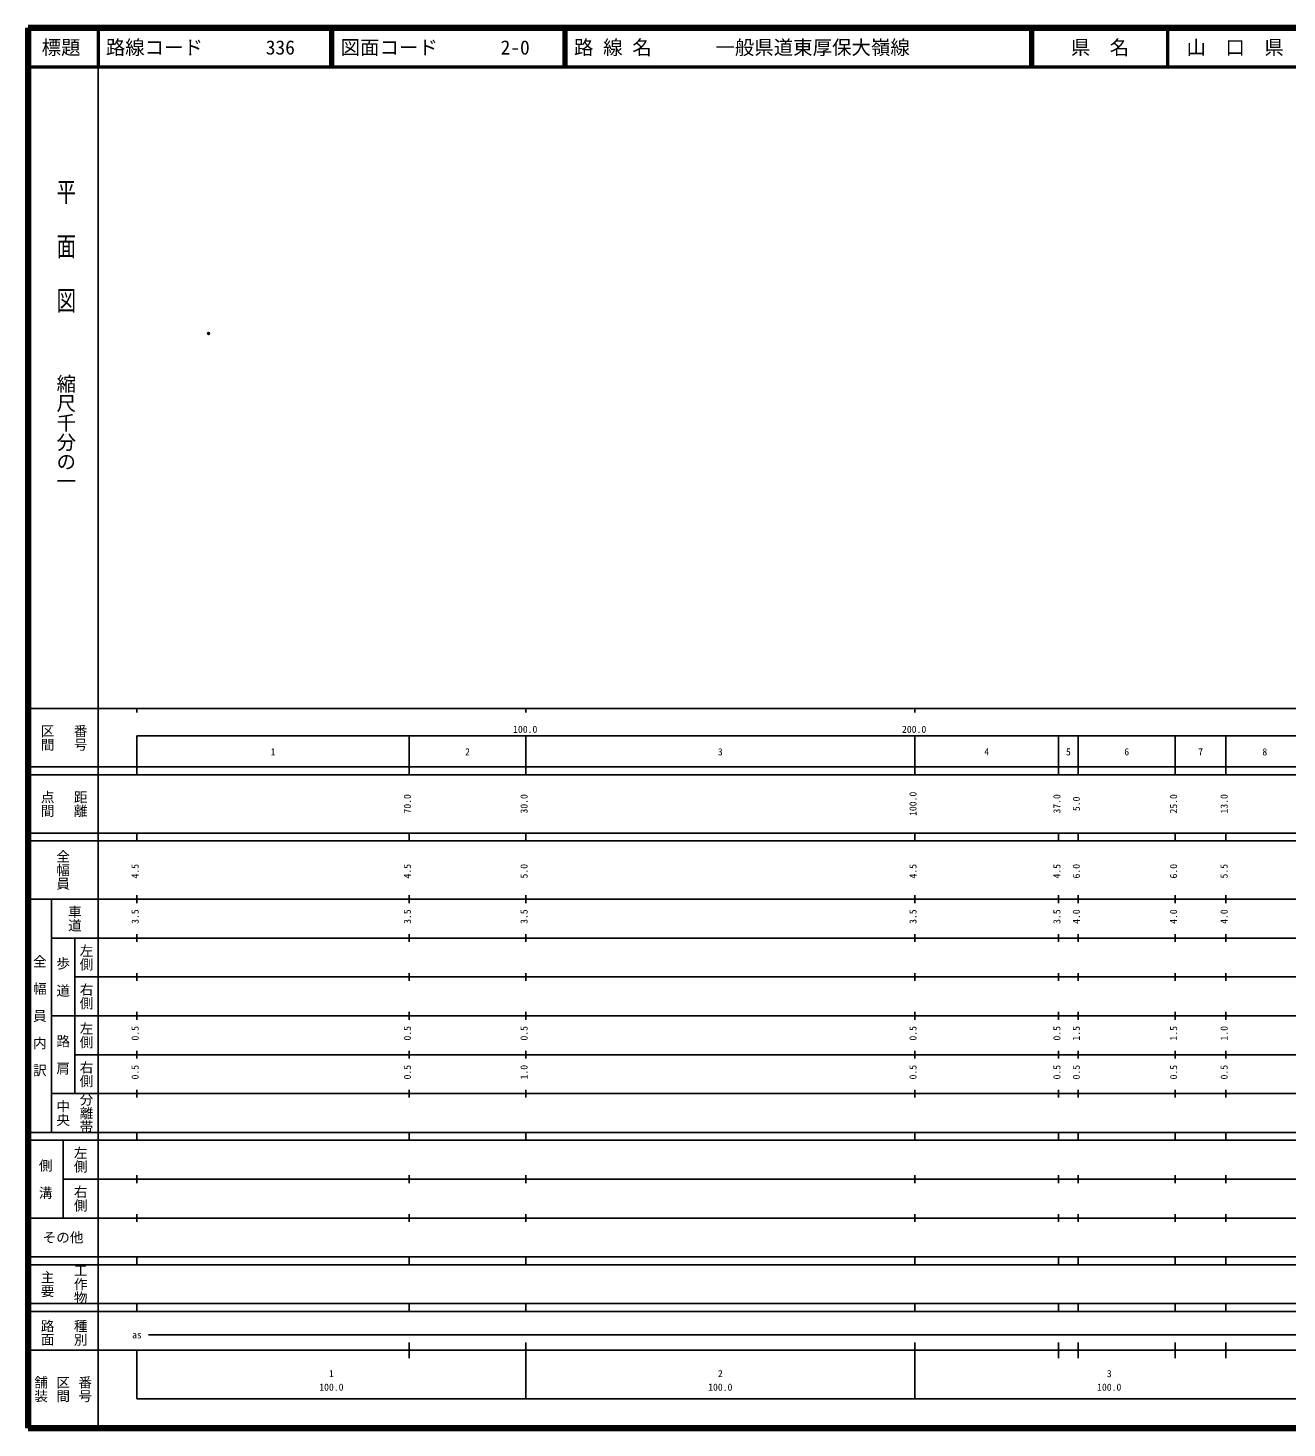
# Model space of a CAD drawing. Units: millimetres on the paper. Extents: x 40 to 680, y 20 to 380.
# Drawn here: x 40 to 363.7, y 20 to 380 of the extents above; entities that cross this region are included whole.
import ezdxf
from ezdxf.enums import TextEntityAlignment as Align

# ---------------------------------------------------------------- set-up
doc = ezdxf.new("R2010")
doc.units = ezdxf.units.MM
doc.header["$PDMODE"] = 32
doc.header["$PDSIZE"] = 0.5
doc.layers.add('M-OTRS', color=6, linetype='Continuous')
doc.layers.add('M-TTL-TXT', color=7, linetype='Continuous')
for name, color, linetype, lineweight in [('M-TTL', 2, 'Continuous', 140), ('M-TTL-BAND', 7, 'Continuous', 25), ('M-TTL-LINE', 7, 'Continuous', 50)]:
    doc.layers.add(name, color=color, linetype=linetype, lineweight=lineweight)
doc.styles.add('@ＭＳ ゴシック', font='')
doc.styles.add('ＭＳ ゴシック', font='')
doc.styles.get('@ＭＳ ゴシック').set_extended_font_data('@MS Gothic')
doc.styles.get('ＭＳ ゴシック').set_extended_font_data('MS Gothic')

msp = doc.modelspace()

# ---------------------------------------------------------------- linework, layer by layer
at = {"layer": 'M-OTRS'}
msp.add_point((86.443, 301.46), dxfattribs=at)
at = {"layer": 'M-TTL'}
for p, q in [((40, 380), (40, 20)), ((680, 380), (40, 380)), ((40, 20), (680, 20))]:
    msp.add_line(p, q, dxfattribs=at)
at = {"layer": 'M-TTL-BAND'}
for p, q in [((58, 370), (58, 20)), ((40, 205), (579, 205)), ((68, 205), (68, 204)), ((168, 205), (168, 204)), ((268, 205), (268, 204)), ((68, 198), (579, 198)), ((68, 198), (68, 188)), ((138, 188), (138, 198)), ((168, 188), (168, 198)), ((268, 188), (268, 198)), ((305, 188), (305, 198)), ((310, 188), (310, 198)), ((335, 188), (335, 198)), ((348, 188), (348, 198)), ((40, 190), (579, 190)), ((40, 188), (579, 188)), ((40, 173), (579, 173)), ((68, 171), (68, 173)), ((138, 171), (138, 173)), ((168, 171), (168, 173)), ((268, 171), (268, 173)), ((305, 171), (305, 173)), ((310, 171), (310, 173)), ((335, 171), (335, 173)), ((348, 171), (348, 173)), ((40, 171), (579, 171)), ((40, 156), (579, 156)), ((46, 96), (46, 156)), ((68, 155), (68, 157)), ((138, 155), (138, 157)), ((168, 155), (168, 157)), ((268, 155), (268, 157)), ((305, 155), (305, 157)), ((310, 155), (310, 157)), ((335, 155), (335, 157)), ((348, 155), (348, 157)), ((46, 146), (579, 146)), ((52, 146), (52, 106)), ((68, 145), (68, 147)), ((138, 145), (138, 147)), ((168, 145), (168, 147)), ((268, 145), (268, 147)), ((305, 145), (305, 147)), ((310, 145), (310, 147)), ((335, 145), (335, 147)), ((348, 145), (348, 147)), ((68, 135), (68, 137)), ((138, 135), (138, 137)), ((168, 135), (168, 137)), ((268, 135), (268, 137)), ((305, 135), (305, 137)), ((310, 135), (310, 137)), ((335, 135), (335, 137)), ((348, 135), (348, 137)), ((52, 136), (579, 136)), ((46, 126), (579, 126)), ((68, 125), (68, 127)), ((138, 125), (138, 127)), ((168, 125), (168, 127)), ((268, 125), (268, 127)), ((305, 125), (305, 127)), ((310, 125), (310, 127)), ((335, 125), (335, 127)), ((348, 125), (348, 127)), ((52, 116), (579, 116)), ((68, 115), (68, 117)), ((138, 115), (138, 117)), ((168, 115), (168, 117)), ((268, 115), (268, 117)), ((305, 115), (305, 117)), ((310, 115), (310, 117)), ((335, 115), (335, 117)), ((348, 115), (348, 117)), ((46, 106), (579, 106)), ((68, 105), (68, 107)), ((138, 105), (138, 107)), ((168, 105), (168, 107)), ((268, 105), (268, 107)), ((305, 105), (305, 107)), ((310, 105), (310, 107)), ((335, 105), (335, 107)), ((348, 105), (348, 107)), ((40, 96), (579, 96)), ((40, 94), (579, 94)), ((49, 94), (49, 74)), ((68, 94), (68, 96)), ((138, 94), (138, 96)), ((168, 94), (168, 96)), ((268, 94), (268, 96)), ((305, 94), (305, 96)), ((310, 94), (310, 96)), ((335, 94), (335, 96)), ((348, 94), (348, 96)), ((49, 84), (579, 84)), ((68, 83), (68, 85)), ((138, 83), (138, 85)), ((168, 83), (168, 85)), ((268, 83), (268, 85)), ((305, 83), (305, 85)), ((310, 83), (310, 85)), ((335, 83), (335, 85)), ((348, 83), (348, 85)), ((40, 74), (579, 74)), ((68, 73), (68, 75)), ((138, 73), (138, 75)), ((168, 73), (168, 75)), ((268, 73), (268, 75)), ((305, 73), (305, 75)), ((310, 73), (310, 75)), ((335, 73), (335, 75)), ((348, 73), (348, 75)), ((40, 64), (579, 64)), ((40, 62), (579, 62)), ((68, 62), (68, 64)), ((138, 62), (138, 64)), ((168, 62), (168, 64)), ((268, 62), (268, 64)), ((305, 62), (305, 64)), ((310, 62), (310, 64)), ((335, 62), (335, 64)), ((348, 62), (348, 64)), ((40, 52), (579, 52)), ((68, 50), (68, 52)), ((138, 50), (138, 52)), ((168, 50), (168, 52)), ((268, 50), (268, 52)), ((305, 50), (305, 52)), ((310, 50), (310, 52)), ((335, 50), (335, 52)), ((348, 50), (348, 52)), ((40, 50), (579, 50)), ((71, 44), (565, 44)), ((40, 40), (579, 40)), ((68, 40), (68, 27.5)), ((138, 38), (138, 42)), ((168, 27.5), (168, 42)), ((268, 27.5), (268, 42)), ((305, 38), (305, 42)), ((310, 38), (310, 42)), ((335, 38), (335, 42)), ((348, 38), (348, 42)), ((68, 27.5), (579, 27.5))]:
    msp.add_line(p, q, dxfattribs=at)
at = {"layer": 'M-TTL-LINE'}
for p, q in [((58, 380), (58, 370)), ((117.75, 380), (117.75, 370)), ((118.25, 380), (118.25, 370)), ((177.75, 380), (177.75, 370)), ((178.25, 380), (178.25, 370)), ((297.75, 380), (297.75, 370)), ((298.25, 380), (298.25, 370)), ((333, 380), (333, 370)), ((40, 370), (680, 370))]:
    msp.add_line(p, q, dxfattribs=at)

# ---------------------------------------------------------------- texts
at = {"layer": 'M-TTL-BAND', "style": '@ＭＳ ゴシック', "width": 1.4}
msp.add_text('平  面  図', height=3.666, rotation=270, dxfattribs=at).set_placement((49.777, 306.475), align=Align.MIDDLE_RIGHT)
at = {"layer": 'M-TTL-BAND', "style": '@ＭＳ ゴシック'}
msp.add_text('縮尺千分の一', height=3.666, rotation=270, dxfattribs=at).set_placement((49.777, 261.03), align=Align.MIDDLE_RIGHT)
for s, p in [('区間', (45, 197.5)), ('番号', (53.5, 197.5)), ('点間', (45, 180.5)), ('距離', (53.5, 180.5)), ('全幅員', (49, 163.5)), ('車道', (52, 151)), ('左側', (55, 141)), ('全\u3000幅\u3000員\u3000内\u3000訳', (43, 126)), ('歩\u3000道', (49, 136)), ('右側', (55, 131)), ('左側', (55, 121)), ('路\u3000肩', (49, 116)), ('右側', (55, 111)), ('分離帯', (55, 101)), ('中央', (49, 101)), ('左側', (53.5, 89)), ('側\u3000溝', (44.5, 84)), ('右側', (53.5, 79)), ('工作物', (53.5, 57)), ('主要', (45, 57)), ('路面', (45, 44.5)), ('種別', (53.5, 44.5)), ('舗装', (43.333, 30)), ('区間', (49, 30)), ('番号', (54.667, 30))]:
    msp.add_text(s, height=2.566, rotation=270, dxfattribs=at).set_placement(p, align=Align.MIDDLE_CENTER)
at = {"layer": 'M-TTL-BAND', "style": 'ＭＳ ゴシック'}
for s, p in [('100.0', (167.844, 198.195)), ('200.0', (267.844, 198.195)), ('1', (103, 192.405)), ('2', (153, 192.405)), ('3', (218, 192.405)), ('4', (286.5, 192.405)), ('5', (307.5, 192.405)), ('6', (322.5, 192.405)), ('7', (341.5, 192.405)), ('8', (358, 192.405)), ('as', (68, 42.5)), ('1', (118, 32.523)), ('2', (218, 32.523)), ('3', (318, 32.523)), ('100.0', (118, 29.033)), ('100.0', (218, 29.033)), ('100.0', (318, 29.033))]:
    msp.add_text(s, height=1.833, dxfattribs=at).set_placement(p, align=Align.BOTTOM_CENTER)
for s, p in [('70.0', (139, 180.5)), ('30.0', (169, 180.5)), ('100.0', (269, 180.5)), ('37.0', (306, 180.5)), ('5.0', (311, 180.5)), ('25.0', (336, 180.5)), ('13.0', (349, 180.5)), ('4.5', (69, 163.174)), ('4.5', (139, 163.174)), ('5.0', (169, 163.174)), ('4.5', (269, 163.174)), ('4.5', (306, 163.174)), ('6.0', (311, 163.174)), ('6.0', (336, 163.174)), ('5.5', (349, 163.174)), ('3.5', (69, 151.5)), ('3.5', (139, 151.5)), ('3.5', (169, 151.5)), ('3.5', (269, 151.5)), ('3.5', (306, 151.5)), ('4.0', (311, 151.5)), ('4.0', (336, 151.5)), ('4.0', (349, 151.5)), ('0.5', (69, 121.5)), ('0.5', (139, 121.5)), ('0.5', (169, 121.5)), ('0.5', (269, 121.5)), ('0.5', (306, 121.5)), ('1.5', (311, 121.5)), ('1.5', (336, 121.5)), ('1.0', (349, 121.5)), ('0.5', (69, 111.5)), ('0.5', (139, 111.5)), ('1.0', (169, 111.5)), ('0.5', (269, 111.5)), ('0.5', (306, 111.5)), ('0.5', (311, 111.5)), ('0.5', (336, 111.5)), ('0.5', (349, 111.5))]:
    msp.add_text(s, height=1.833, rotation=90, dxfattribs=at).set_placement(p, align=Align.BOTTOM_CENTER)
msp.add_text('その他', height=2.566, dxfattribs=at).set_placement((49, 69), align=Align.MIDDLE_CENTER)
at = {"layer": 'M-TTL-TXT', "style": 'ＭＳ ゴシック'}
for s, p in [('標題', (48.5, 375)), ('県\u3000名', (315.625, 375)), ('山\u3000口\u3000県', (350.375, 375))]:
    msp.add_text(s, height=3.666, dxfattribs=at).set_placement(p, align=Align.MIDDLE_CENTER)
for s, p in [('路線コード', (60, 375)), ('336', (101.142, 375)), ('図面コード', (120.38, 375)), ('2-0', (161.521, 375)), ('路 線 名', (180.38, 375)), ('一般県道東厚保大嶺線', (216.734, 375))]:
    msp.add_text(s, height=3.666, dxfattribs=at).set_placement(p, align=Align.MIDDLE_LEFT)

doc.saveas('drawing.dxf')
